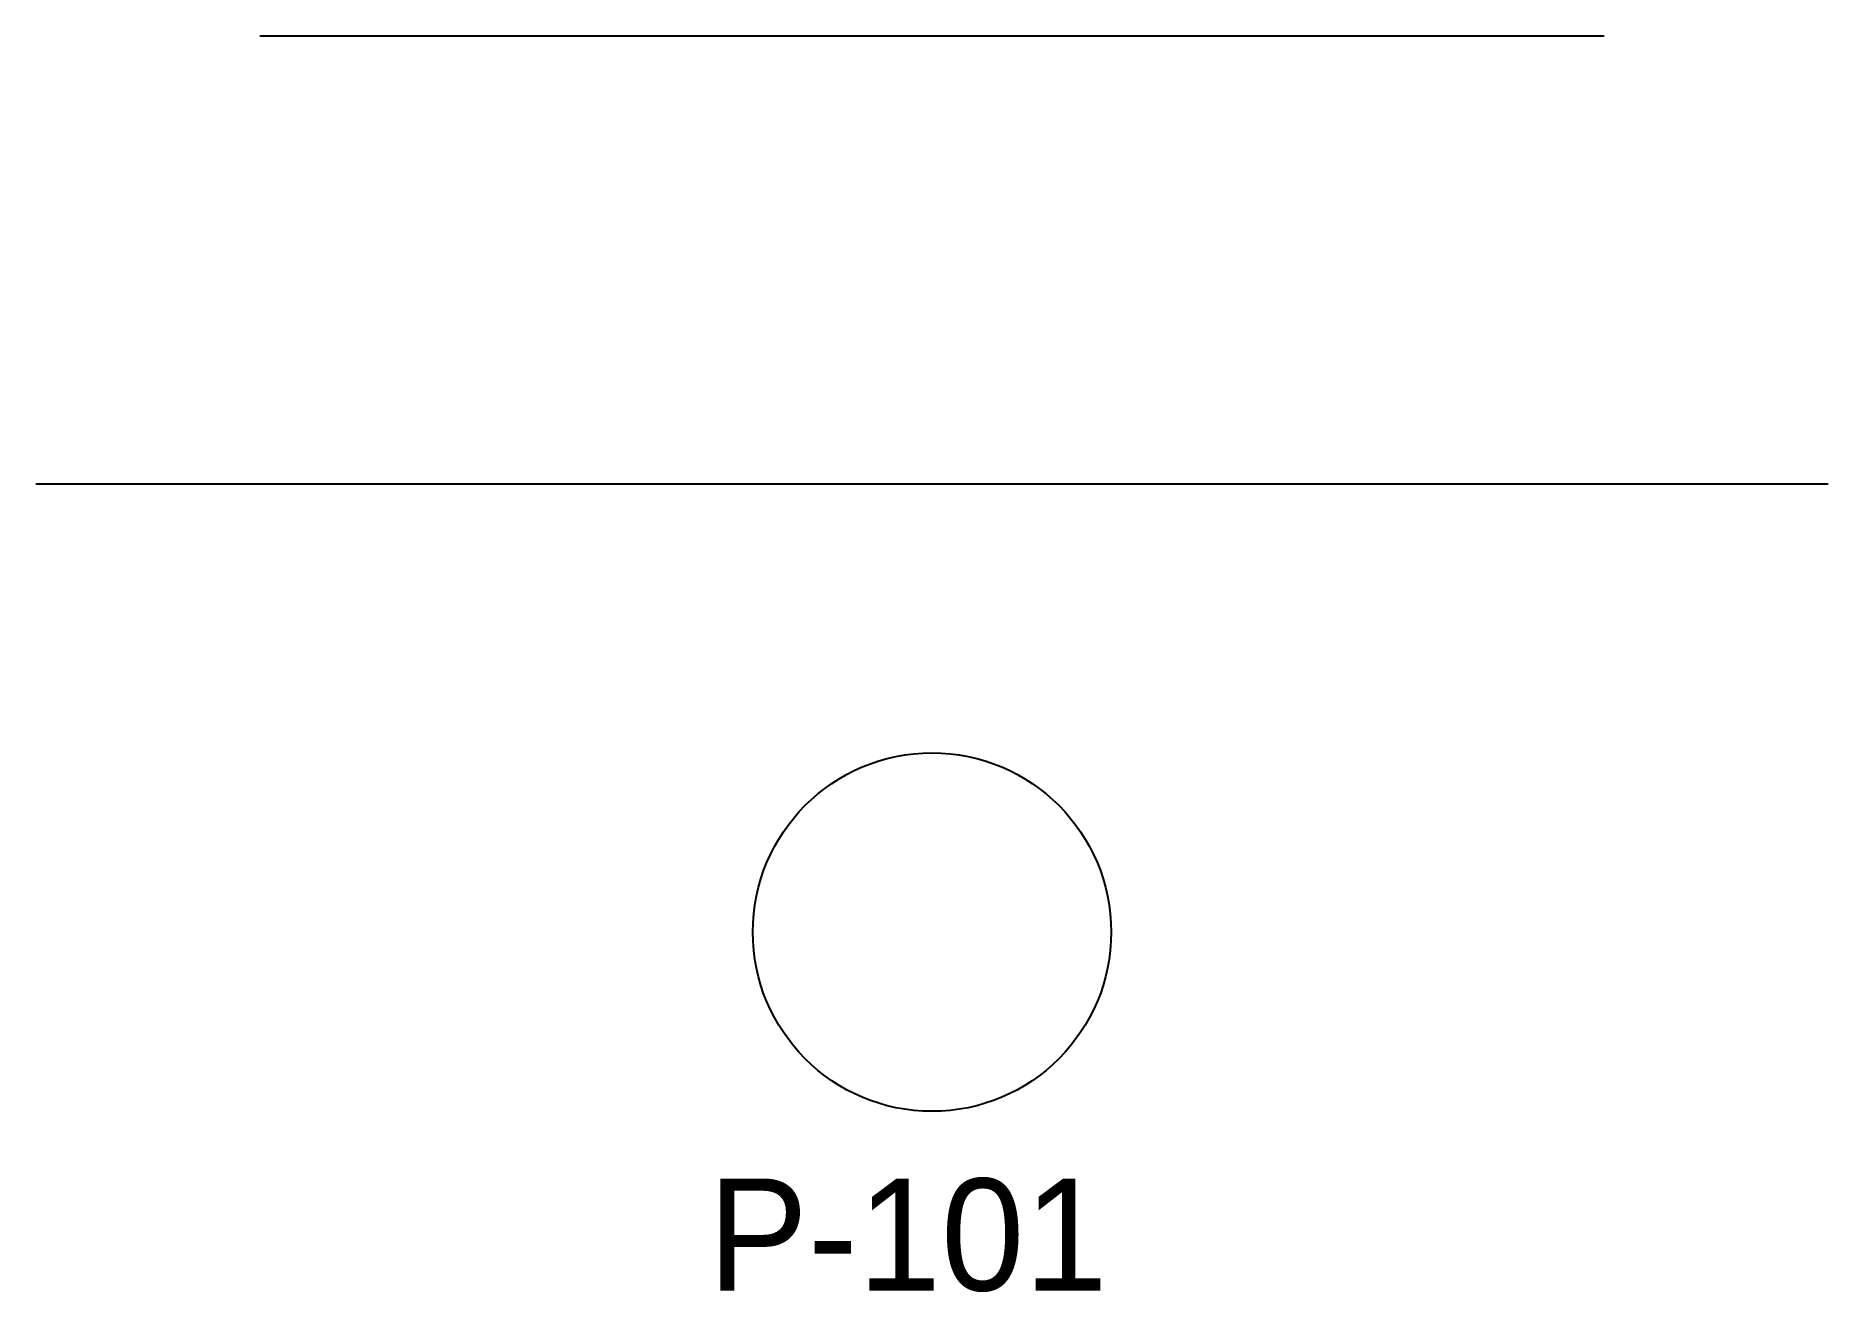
# Model space of a CAD drawing. Header units: metres. Extents: x -40 to 40, y -36.1 to 20.
import ezdxf

# ---------------------------------------------------------------- set-up
doc = ezdxf.new("R2010")
doc.units = ezdxf.units.M
doc.layers.add('HIDDEN_IN_DETAIL', color=1, linetype='Continuous')
doc.layers.add('PIPE', color=3, linetype='Continuous')

msp = doc.modelspace()

# ---------------------------------------------------------------- linework, layer by layer
at = {"layer": 'HIDDEN_IN_DETAIL'}
msp.add_line((-30, 20), (30, 20), dxfattribs=at)
at = {"layer": 'PIPE'}
msp.add_line((-40, 0), (40, 0), dxfattribs=at)
msp.add_circle((0, -20), 8, dxfattribs=at)

# ---------------------------------------------------------------- texts
msp.add_text('P-101', height=5, dxfattribs=at).set_placement((-10, -36))

doc.saveas('drawing.dxf')
